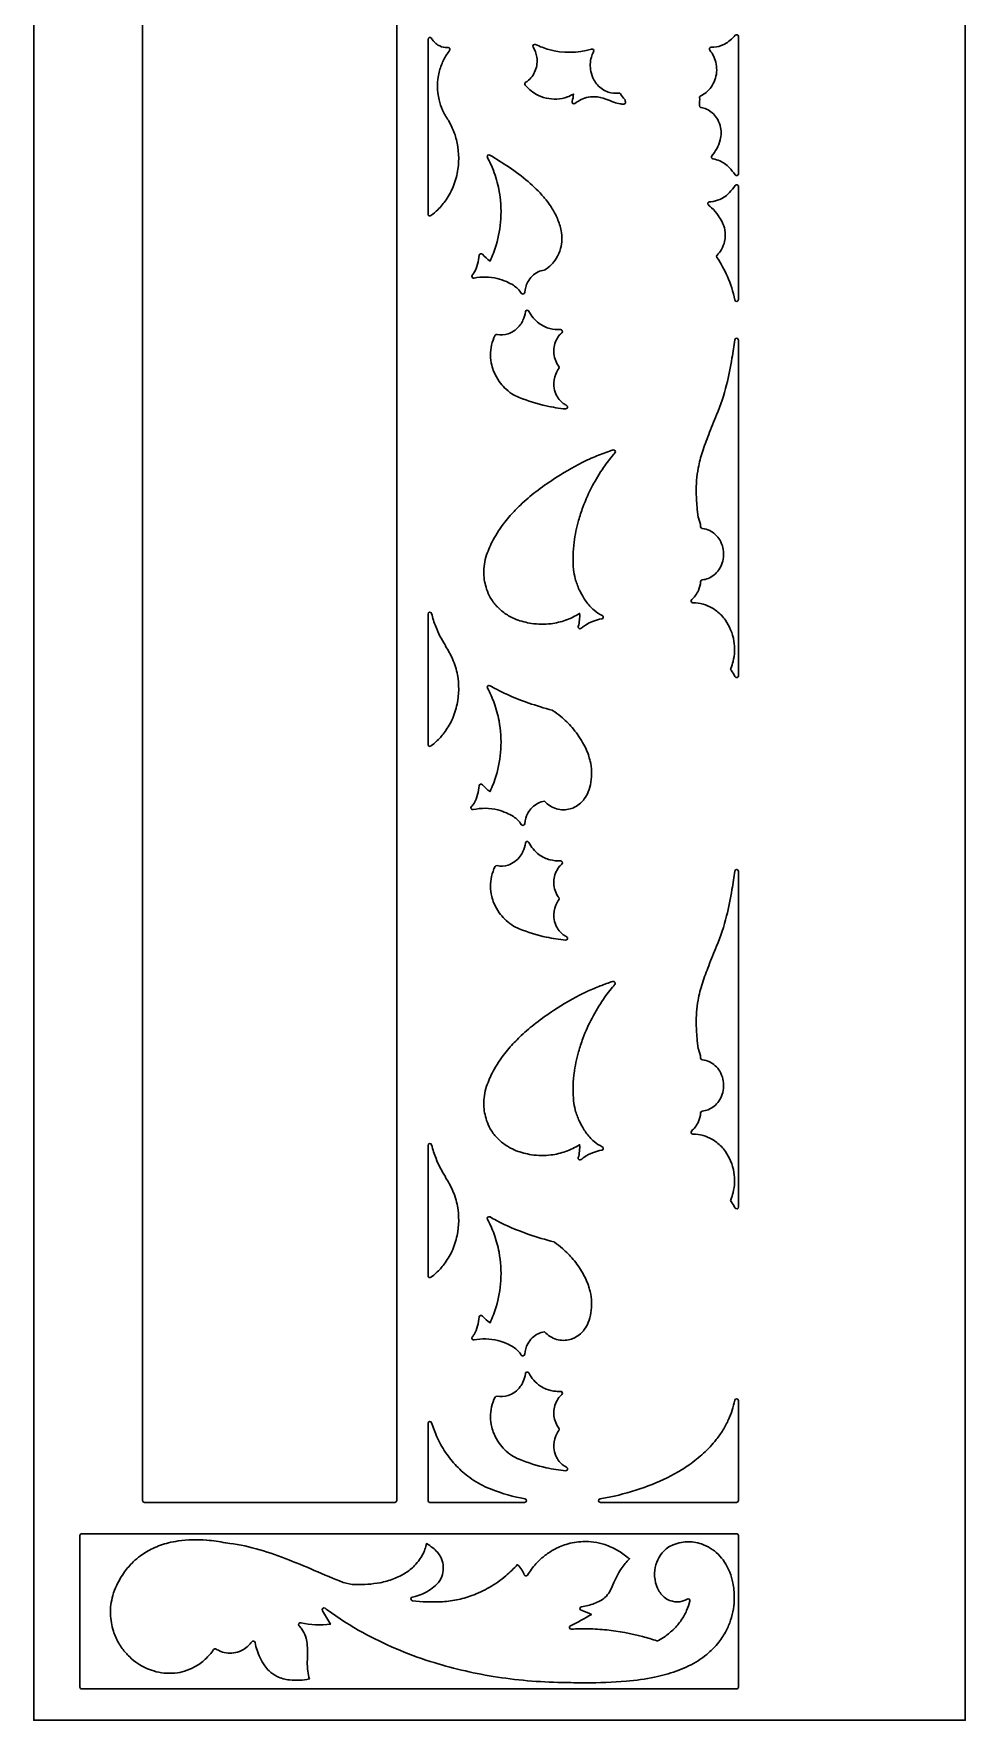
# Model space of a CAD drawing. Header units: millimetres. Extents: x 5940 to 9066, y 1327 to 3250.
# Drawn here: x 5940 to 6445, y 1327 to 2242 of the extents above; entities that cross this region are included whole.
import ezdxf

# ---------------------------------------------------------------- set-up
doc = ezdxf.new("R2010")
doc.units = ezdxf.units.MM
doc.layers.add('Default Layer', color=7, linetype='Continuous', lineweight=30)

msp = doc.modelspace()

# ---------------------------------------------------------------- linework, layer by layer
at = {"layer": 'Default Layer', "color": 18, "lineweight": 30, "true_color": 0x000000}
msp.add_lwpolyline([(5940.16, 3157.39), (5940.16, 1327.39), (5940.16, 1327.39), (6445.16, 1327.39), (6445.16, 1327.39), (6445.16, 3157.39), (6445.16, 3157.39), (5940.16, 3157.39)], dxfattribs=at)
for points in [[(6136.92, 3038.29, 0.414214), (6135.92, 3039.29), (6135.92, 3039.29), (6000.19, 3039.29), (6000.19, 3039.29, 0.414214), (5999.19, 3038.29), (5999.19, 3038.29), (5999.19, 1446.49), (5999.19, 1446.49, 0.414214), (6000.19, 1445.49), (6000.19, 1445.49), (6135.92, 1445.49), (6135.92, 1445.49, 0.414214), (6136.92, 1446.49), (6136.92, 1446.49), (6136.92, 3038.29)], [(6306.69, 2232.64, -0.064716), (6308.84, 2229.25), (6308.84, 2229.25, -0.06613), (6310.14, 2225.13), (6310.14, 2225.13, -0.129762), (6309.44, 2216.58), (6309.44, 2216.58, -0.068563), (6307.43, 2212.72), (6307.43, 2212.72, -0.067521), (6304.69, 2209.79), (6304.69, 2209.79, -0.062588), (6301.74, 2207.95), (6301.74, 2207.95, 0.30267), (6301.16, 2207), (6301.16, 2207, -0.028798), (6301.07, 2202.71), (6301.07, 2202.71, 0.388972), (6301.9, 2201.64), (6301.9, 2201.64, -0.06716), (6304.96, 2200.7), (6304.96, 2200.7, -0.070632), (6307.92, 2198.79), (6307.92, 2198.79, -0.06819), (6310.34, 2196.04), (6310.34, 2196.04, -0.080345), (6312.26, 2191.81), (6312.26, 2191.81, -0.129638), (6312.34, 2184.03), (6312.34, 2184.03, -0.066217), (6310.44, 2179.29), (6310.44, 2179.29, -0.041602), (6307.76, 2175.38), (6307.76, 2175.38, 0.582318), (6308.38, 2173.75), (6308.38, 2173.75, -0.064471), (6312.08, 2172.69), (6312.08, 2172.69, -0.048795), (6314.73, 2171.2), (6314.73, 2171.2, -0.049405), (6317.18, 2169.1), (6317.18, 2169.1, -0.03861), (6320.37, 2165.16), (6320.37, 2165.16, 0.328204), (6321.49, 2164.78), (6321.49, 2164.78, 0.328204), (6322.19, 2165.73), (6322.19, 2165.73), (6322.19, 2240.1), (6322.19, 2240.1, 0.312952), (6321.54, 2241.04), (6321.54, 2241.04, 0.312952), (6320.44, 2240.76), (6320.44, 2240.76, -0.034466), (6317.79, 2238.11), (6317.79, 2238.11, -0.058602), (6314.68, 2235.98), (6314.68, 2235.98, -0.030803), (6312.9, 2235.18), (6312.9, 2235.18, -0.090525), (6307.47, 2234.28), (6307.47, 2234.28, 0.642057), (6306.69, 2232.64)], [(6159.94, 2205.77, -0.116855), (6159.98, 2220.79), (6159.98, 2220.79, -0.051879), (6162.16, 2226.94), (6162.16, 2226.94, -0.049881), (6165.3, 2232.13), (6165.3, 2232.13, -0.011194), (6165.6, 2232.5), (6165.6, 2232.5, 0.65243), (6164.78, 2234.14), (6164.78, 2234.14, -0.033316), (6163.3, 2234.16), (6163.3, 2234.16, -0.117196), (6159.3, 2235.51), (6159.3, 2235.51, -0.075264), (6157.07, 2237.43), (6157.07, 2237.43, -0.027682), (6155.75, 2239.15), (6155.75, 2239.15, 0.328813), (6154.62, 2239.54), (6154.62, 2239.54, 0.328813), (6153.92, 2238.58), (6153.92, 2238.58), (6153.92, 2143.88), (6153.92, 2143.88, 0.616687), (6155.52, 2143.08), (6155.52, 2143.08, 0.034818), (6159.19, 2146.23), (6159.19, 2146.23, 0.048789), (6163.73, 2151.67), (6163.73, 2151.67, 0.054977), (6167.68, 2159.11), (6167.68, 2159.11, 0.058907), (6170.12, 2168.23), (6170.12, 2168.23, 0.098453), (6169.3, 2184.18), (6169.3, 2184.18, 0.045241), (6166.91, 2190.97), (6166.91, 2190.97, 0.026849), (6164.98, 2194.66), (6164.98, 2194.66, 0.02208), (6164.93, 2194.74), (6164.93, 2194.74, -0.052759), (6161.78, 2200.24), (6161.78, 2200.24, -0.046518), (6159.94, 2205.77)], [(6259.99, 2203.5, 0.453495), (6260.94, 2204.67), (6260.94, 2204.67, -0.009891), (6260.81, 2205.51), (6260.81, 2205.51, 0.15133), (6260.56, 2206.04), (6260.56, 2206.04, -0.044459), (6258.34, 2208.98), (6258.34, 2208.98, 0.294216), (6257.36, 2209.44), (6257.36, 2209.44, -0.11546), (6251.63, 2209.99), (6251.63, 2209.99, -0.066782), (6248.47, 2211.54), (6248.47, 2211.54, -0.063013), (6245.81, 2213.85), (6245.81, 2213.85, -0.05664), (6243.86, 2216.6), (6243.86, 2216.6, -0.077561), (6242.18, 2221.2), (6242.18, 2221.2, -0.120449), (6242.51, 2229.01), (6242.51, 2229.01, -0.045795), (6243.57, 2231.72), (6243.57, 2231.72, 0.010629), (6243.7, 2231.97), (6243.7, 2231.97, 0.64576), (6242.49, 2233.34), (6242.49, 2233.34, -0.142974), (6219.43, 2233.06), (6219.43, 2233.06, -0.045749), (6212.24, 2235.78), (6212.24, 2235.78, 0.332371), (6211.07, 2235.56), (6211.07, 2235.56, 0.332371), (6210.95, 2234.37), (6210.95, 2234.37, -0.103042), (6212.9, 2228.97), (6212.9, 2228.97, -0.128474), (6212.08, 2221.7), (6212.08, 2221.7, -0.067963), (6210.3, 2218.46), (6210.3, 2218.46, -0.074701), (6207.62, 2215.82), (6207.62, 2215.82, -0.022761), (6206.85, 2215.34), (6206.85, 2215.34, 0.472581), (6206.57, 2213.82), (6206.57, 2213.82, 0.039137), (6209.08, 2211.3), (6209.08, 2211.3, 0.046889), (6212.43, 2208.93), (6212.43, 2208.93, 0.072373), (6218.01, 2206.72), (6218.01, 2206.72, 0.14515), (6229.45, 2207.36), (6229.45, 2207.36, 0.043725), (6232.76, 2208.89), (6232.76, 2208.89, -0.061416), (6232.03, 2204.98), (6232.03, 2204.98, 0.322046), (6232.39, 2203.87), (6232.39, 2203.87, 0.322046), (6233.55, 2203.86), (6233.55, 2203.86, -0.022587), (6236.08, 2205.48), (6236.08, 2205.48, -0.06532), (6239.76, 2207), (6239.76, 2207, -0.075335), (6244.19, 2207.5), (6244.19, 2207.5, -0.085807), (6250.28, 2206.21), (6250.28, 2206.21, 0.008231), (6254.7, 2204.53), (6254.7, 2204.53, 0.040621), (6258.04, 2203.63), (6258.04, 2203.63, 0.054263), (6259.99, 2203.5)], [(6226.08, 2134.83, 0.054788), (6224.02, 2141.42), (6224.02, 2141.42, 0.03843), (6220.86, 2147.43), (6220.86, 2147.43, 0.02588), (6218.28, 2151.08), (6218.28, 2151.08, 0.009846), (6216.64, 2153.07), (6216.64, 2153.07, 0.040337), (6208.21, 2161.46), (6208.21, 2161.46, 0.029043), (6197.82, 2169.28), (6197.82, 2169.28, 0.008749), (6187.51, 2175.86), (6187.51, 2175.86, 0.339346), (6186.3, 2175.73), (6186.3, 2175.73, 0.339346), (6186.11, 2174.53), (6186.11, 2174.53, -0.032724), (6189.37, 2167.42), (6189.37, 2167.42, -0.043334), (6192.31, 2157.16), (6192.31, 2157.16, -0.062857), (6193.38, 2141.36), (6193.38, 2141.36, -0.058101), (6190.86, 2127.05), (6190.86, 2127.05, -0.037883), (6187.53, 2118.38), (6187.53, 2118.38, -0.058706), (6183.41, 2122.05), (6183.41, 2122.05, 0.641614), (6181.67, 2121.52), (6181.67, 2121.52, -0.025341), (6180.77, 2116.73), (6180.77, 2116.73, -0.078559), (6178.84, 2112.04), (6178.84, 2112.04, -0.039578), (6177.92, 2110.77), (6177.92, 2110.77, 0.321062), (6177.82, 2109.61), (6177.82, 2109.61, 0.321062), (6178.88, 2109.14), (6178.88, 2109.14, -0.111184), (6191.44, 2108.94), (6191.44, 2108.94, -0.045321), (6196.41, 2107.25), (6196.41, 2107.25, -0.035631), (6200.18, 2105.24), (6200.18, 2105.24, -0.059289), (6202.62, 2103.27), (6202.62, 2103.27, -0.053724), (6204.46, 2100.94), (6204.46, 2100.94, 0.323334), (6205.55, 2100.5), (6205.55, 2100.5, 0.323334), (6206.31, 2101.4), (6206.31, 2101.4, -0.1038), (6207.99, 2107.06), (6207.99, 2107.06, -0.075547), (6210.42, 2110.27), (6210.42, 2110.27, -0.078469), (6213.57, 2112.49), (6213.57, 2112.49, -0.075647), (6216.89, 2113.53), (6216.89, 2113.53, 0.098432), (6217.26, 2113.66), (6217.26, 2113.66, 0.062256), (6220.75, 2116.43), (6220.75, 2116.43, 0.05738), (6223.43, 2119.85), (6223.43, 2119.85, 0.071488), (6225.73, 2125.17), (6225.73, 2125.17, 0.115448), (6226.08, 2134.83)], [(6320.21, 2097.33, 0.386386), (6321.29, 2096.52), (6321.29, 2096.52, 0.386386), (6322.19, 2097.52), (6322.19, 2097.52), (6322.19, 2158.73), (6322.19, 2158.73, 0.328148), (6321.49, 2159.68), (6321.49, 2159.68, 0.328148), (6320.37, 2159.29), (6320.37, 2159.29, -0.036083), (6317.35, 2155.53), (6317.35, 2155.53, -0.046179), (6315.04, 2153.48), (6315.04, 2153.48, -0.053635), (6312.1, 2151.77), (6312.1, 2151.77, -0.083086), (6307.27, 2150.58), (6307.27, 2150.58, -0.011761), (6306.56, 2150.54), (6306.56, 2150.54, 0.309854), (6305.65, 2149.88), (6305.65, 2149.88, 0.309854), (6305.94, 2148.79), (6305.94, 2148.79, -0.013493), (6307.63, 2147.26), (6307.63, 2147.26, -0.047303), (6311.22, 2143.08), (6311.22, 2143.08, -0.033548), (6313.33, 2139.63), (6313.33, 2139.63, -0.074734), (6314.8, 2135.35), (6314.8, 2135.35, -0.101002), (6314.7, 2129.06), (6314.7, 2129.06, -0.079531), (6312.93, 2124.6), (6312.93, 2124.6, -0.066001), (6310.63, 2121.68), (6310.63, 2121.68, 0.361594), (6310.49, 2120.41), (6310.49, 2120.41, -0.041836), (6316.2, 2110.05), (6316.2, 2110.05, -0.056786), (6320.21, 2097.33)], [(6225.72, 2081.29, -0.071133), (6220.02, 2081.83), (6220.02, 2081.83, -0.05063), (6217.09, 2082.87), (6217.09, 2082.87, -0.05185), (6213.96, 2084.77), (6213.96, 2084.77, -0.042836), (6211.62, 2086.89), (6211.62, 2086.89, -0.05479), (6209.08, 2090.3), (6209.08, 2090.3, -0.013562), (6208.56, 2091.24), (6208.56, 2091.24, 0.329135), (6207.49, 2091.76), (6207.49, 2091.76, 0.329135), (6206.68, 2090.9), (6206.68, 2090.9, -0.077373), (6205.4, 2086.35), (6205.4, 2086.35, -0.049209), (6203.94, 2083.85), (6203.94, 2083.85, -0.072089), (6201.19, 2081.02), (6201.19, 2081.02, -0.086505), (6197.3, 2078.99), (6197.3, 2078.99, -0.126054), (6191.34, 2078.66), (6191.34, 2078.66, 0.335836), (6190.25, 2078.14), (6190.25, 2078.14, 0.060952), (6188.36, 2072.83), (6188.36, 2072.83, 0.114523), (6188.43, 2061.96), (6188.43, 2061.96, 0.042304), (6189.69, 2058.18), (6189.69, 2058.18, 0.053658), (6192.51, 2053.12), (6192.51, 2053.12, 0.04239), (6195.36, 2049.76), (6195.36, 2049.76, 0.052704), (6199.4, 2046.5), (6199.4, 2046.5, 0.046449), (6203.28, 2044.48), (6203.28, 2044.48, 0.042211), (6218.03, 2039.9), (6218.03, 2039.9, 0.029347), (6228.48, 2038.24), (6228.48, 2038.24, 0.362245), (6229.54, 2038.96), (6229.54, 2038.96, 0.362245), (6229.02, 2040.13), (6229.02, 2040.13, -0.04578), (6227.24, 2041.24), (6227.24, 2041.24, -0.061641), (6225.1, 2043.29), (6225.1, 2043.29, -0.069584), (6223.24, 2046.37), (6223.24, 2046.37, -0.079317), (6222.17, 2050.6), (6222.17, 2050.6, -0.12065), (6223.16, 2057.17), (6223.16, 2057.17, -0.064499), (6224.84, 2060.11), (6224.84, 2060.11, 0.336878), (6224.84, 2061.32), (6224.84, 2061.32, -0.048783), (6223.52, 2063.46), (6223.52, 2063.46, -0.070965), (6222.33, 2067.13), (6222.33, 2067.13, -0.135262), (6223.03, 2074.54), (6223.03, 2074.54, -0.073659), (6224.92, 2077.92), (6224.92, 2077.92, -0.044894), (6226.44, 2079.54), (6226.44, 2079.54, 0.317381), (6226.7, 2080.67), (6226.7, 2080.67, 0.317381), (6225.72, 2081.29)], [(6320.2, 2075.73, -0.00472), (6318.69, 2065.75), (6318.69, 2065.75, -0.020917), (6315.76, 2051.39), (6315.76, 2051.39, -0.036411), (6310.36, 2034.96), (6310.36, 2034.96, 0.003233), (6306.06, 2024.33), (6306.06, 2024.33, 0.014545), (6302.67, 2014.97), (6302.67, 2014.97, 0.034105), (6300.42, 2006.21), (6300.42, 2006.21, 0.050416), (6299.32, 1992.77), (6299.32, 1992.77, 0.024284), (6299.9, 1983.91), (6299.9, 1983.91), (6300.42, 1979.43), (6300.42, 1979.43, 0.075053), (6300.5, 1979.14), (6300.5, 1979.14, -0.082762), (6301.69, 1974.37), (6301.69, 1974.37, 0.360895), (6302.59, 1973.45), (6302.59, 1973.45, -0.089904), (6306.67, 1972.26), (6306.67, 1972.26, -0.071309), (6309.62, 1970.22), (6309.62, 1970.22, -0.072238), (6312.09, 1967.19), (6312.09, 1967.19, -0.077636), (6313.78, 1962.99), (6313.78, 1962.99, -0.137676), (6313.42, 1954.76), (6313.42, 1954.76, -0.072408), (6311.55, 1951.02), (6311.55, 1951.02, -0.069603), (6309.01, 1948.27), (6309.01, 1948.27, -0.074632), (6305.79, 1946.37), (6305.79, 1946.37, -0.069636), (6302.59, 1945.58), (6302.59, 1945.58, 0.360951), (6301.69, 1944.66), (6301.69, 1944.66, -0.08262), (6300.5, 1939.89), (6300.5, 1939.89, -0.060946), (6298.73, 1936.89), (6298.73, 1936.89, -0.050815), (6296.85, 1934.91), (6296.85, 1934.91, 0.314578), (6296.57, 1933.8), (6296.57, 1933.8, 0.314578), (6297.51, 1933.15), (6297.51, 1933.15, -0.070081), (6303.03, 1932.41), (6303.03, 1932.41, -0.063879), (6307.86, 1930.38), (6307.86, 1930.38, -0.035321), (6310.4, 1928.65), (6310.4, 1928.65, -0.070655), (6315.11, 1923.73), (6315.11, 1923.73, -0.057465), (6317.98, 1918.57), (6317.98, 1918.57, -0.059275), (6319.74, 1912.37), (6319.74, 1912.37, -0.099952), (6319.3, 1901.41), (6319.3, 1901.41, -0.037617), (6318.05, 1897.58), (6318.05, 1897.58, 0.271961), (6318.19, 1896.57), (6318.19, 1896.57, -0.056348), (6320.29, 1893.21), (6320.29, 1893.21, 0.35029), (6321.42, 1892.67), (6321.42, 1892.67, 0.35029), (6322.19, 1893.64), (6322.19, 1893.64), (6322.19, 2075.59), (6322.19, 2075.59, 0.393705), (6321.26, 2076.59), (6321.26, 2076.59, 0.393705), (6320.2, 2075.73)], [(6195.56, 1976.89, 0.041283), (6189.22, 1967.19), (6189.22, 1967.19, 0.041567), (6185.68, 1959.06), (6185.68, 1959.06, 0.088159), (6184.17, 1949.09), (6184.17, 1949.09, 0.075836), (6185.69, 1940.54), (6185.69, 1940.54, 0.044427), (6187.67, 1936.05), (6187.67, 1936.05, 0.060383), (6191.22, 1931.22), (6191.22, 1931.22, 0.017669), (6192.6, 1929.86), (6192.6, 1929.86, 0.053455), (6197.59, 1926.16), (6197.59, 1926.16, 0.041648), (6201.76, 1924.15), (6201.76, 1924.15, 0.053595), (6210.01, 1921.98), (6210.01, 1921.98, 0.067711), (6220.64, 1921.81), (6220.64, 1921.81, 0.051972), (6228.53, 1923.72), (6228.53, 1923.72, 0.055743), (6236.08, 1927.39), (6236.08, 1927.39, -0.086564), (6235.37, 1920.37), (6235.37, 1920.37, 0.328488), (6235.79, 1919.26), (6235.79, 1919.26, 0.328488), (6236.98, 1919.33), (6236.98, 1919.33, -0.017107), (6238.44, 1920.47), (6238.44, 1920.47, -0.066561), (6243.6, 1923.24), (6243.6, 1923.24, -0.054371), (6248.06, 1924.38), (6248.06, 1924.38, 0.332271), (6248.9, 1925.22), (6248.9, 1925.22, 0.332271), (6248.34, 1926.28), (6248.34, 1926.28, -0.066548), (6243.96, 1929.07), (6243.96, 1929.07, -0.036482), (6241.56, 1931.41), (6241.56, 1931.41, -0.028462), (6239.53, 1933.98), (6239.53, 1933.98, -0.022057), (6237.76, 1936.75), (6237.76, 1936.75, -0.021592), (6235.91, 1940.26), (6235.91, 1940.26, -0.045935), (6233.74, 1946.24), (6233.74, 1946.24, -0.038741), (6232.85, 1951.24), (6232.85, 1951.24, -0.058933), (6233.1, 1966.06), (6233.1, 1966.06, -0.035149), (6235.51, 1977.82), (6235.51, 1977.82, -0.022535), (6237.86, 1984.96), (6237.86, 1984.96, -0.031397), (6243.14, 1996.65), (6243.14, 1996.65, -0.029439), (6249.09, 2006.43), (6249.09, 2006.43, -0.023882), (6254.48, 2013.47), (6254.48, 2013.47, -0.003321), (6255.26, 2014.38), (6255.26, 2014.38, 0.334986), (6255.34, 2015.58), (6255.34, 2015.58, 0.334986), (6254.21, 2015.99), (6254.21, 2015.99, 0.006671), (6252.29, 2015.37), (6252.29, 2015.37, 0.009815), (6248.37, 2013.95), (6248.37, 2013.95, 0.018003), (6240.39, 2010.58), (6240.39, 2010.58, 0.008411), (6237.51, 2009.16), (6237.51, 2009.16, 0.027926), (6221.99, 2000.15), (6221.99, 2000.15, 0.01804), (6212.42, 1993.35), (6212.42, 1993.35, 0.026999), (6204.03, 1986.14), (6204.03, 1986.14, 0.019092), (6198.52, 1980.44), (6198.52, 1980.44, 0.016754), (6195.56, 1976.89)], [(6163.4, 1909.55, 0.196156), (6163.25, 1910.29), (6163.25, 1910.29, -0.054213), (6158.08, 1920.27), (6158.08, 1920.27, -0.034111), (6155.89, 1927.28), (6155.89, 1927.28, 0.380335), (6154.8, 1928.04), (6154.8, 1928.04, 0.380335), (6153.92, 1927.04), (6153.92, 1927.04), (6153.92, 1856.33), (6153.92, 1856.33, 0.616527), (6155.52, 1855.52), (6155.52, 1855.52, 0.026646), (6158.37, 1857.89), (6158.37, 1857.89, 0.04427), (6162.63, 1862.59), (6162.63, 1862.59, 0.053811), (6166.82, 1869.57), (6166.82, 1869.57, 0.057583), (6169.69, 1878.24), (6169.69, 1878.24, 0.097315), (6169.87, 1894.04), (6169.87, 1894.04, 0.057375), (6167.18, 1902.82), (6167.18, 1902.82, 0.050379), (6163.4, 1909.55)], [(6238.62, 1826.81, 0.067324), (6240.72, 1830.61), (6240.72, 1830.61, 0.049451), (6242.19, 1835.85), (6242.19, 1835.85, 0.103311), (6241.84, 1847.37), (6241.84, 1847.37, 0.01742), (6241.16, 1849.76), (6241.16, 1849.76, 0.055295), (6237.73, 1857.48), (6237.73, 1857.48, 0.045767), (6232.01, 1865.51), (6232.01, 1865.51, 0.041283), (6225.92, 1871.5), (6225.92, 1871.5, 0.027827), (6221.48, 1874.79), (6221.48, 1874.79, 0.079542), (6221.19, 1874.92), (6221.19, 1874.92, -0.015894), (6208.53, 1878.8), (6208.53, 1878.8, -0.037283), (6190.98, 1886.31), (6190.98, 1886.31, -0.011341), (6187.55, 1888.21), (6187.55, 1888.21, 0.335791), (6186.35, 1888.06), (6186.35, 1888.06, 0.335791), (6186.16, 1886.87), (6186.16, 1886.87, -0.036039), (6189.71, 1878.96), (6189.71, 1878.96, -0.041362), (6192.41, 1869.12), (6192.41, 1869.12, -0.060873), (6193.38, 1853.81), (6193.38, 1853.81, -0.058101), (6190.86, 1839.49), (6190.86, 1839.49, -0.037883), (6187.53, 1830.83), (6187.53, 1830.83, -0.058706), (6183.41, 1834.5), (6183.41, 1834.5, 0.641614), (6181.67, 1833.97), (6181.67, 1833.97, -0.025341), (6180.77, 1829.17), (6180.77, 1829.17, -0.078443), (6178.85, 1824.49), (6178.85, 1824.49, -0.057249), (6177.45, 1822.71), (6177.45, 1822.71, 0.3332), (6177.29, 1821.52), (6177.29, 1821.52, 0.3332), (6178.38, 1821.03), (6178.38, 1821.03, -0.118721), (6191.77, 1820.86), (6191.77, 1820.86, -0.042274), (6196.41, 1819.25), (6196.41, 1819.25, -0.035661), (6200.18, 1817.24), (6200.18, 1817.24, -0.059289), (6202.62, 1815.27), (6202.62, 1815.27, -0.053724), (6204.46, 1812.94), (6204.46, 1812.94, 0.323334), (6205.55, 1812.5), (6205.55, 1812.5, 0.323334), (6206.31, 1813.4), (6206.31, 1813.4, -0.103838), (6207.99, 1819.06), (6207.99, 1819.06, -0.075547), (6210.42, 1822.27), (6210.42, 1822.27, -0.079064), (6213.59, 1824.5), (6213.59, 1824.5, -0.079118), (6217.08, 1825.56), (6217.08, 1825.56, 0.066145), (6220.07, 1823.06), (6220.07, 1823.06, 0.06876), (6223.55, 1821.48), (6223.55, 1821.48, 0.141644), (6230.97, 1821.44), (6230.97, 1821.44, 0.053247), (6233.68, 1822.52), (6233.68, 1822.52, 0.059909), (6236.49, 1824.47), (6236.49, 1824.47, 0.052173), (6238.62, 1826.81)], [(6225.72, 1793.29, -0.071133), (6220.02, 1793.83), (6220.02, 1793.83, -0.05063), (6217.09, 1794.87), (6217.09, 1794.87, -0.05185), (6213.96, 1796.77), (6213.96, 1796.77, -0.042836), (6211.62, 1798.89), (6211.62, 1798.89, -0.054796), (6209.08, 1802.3), (6209.08, 1802.3, -0.013562), (6208.56, 1803.24), (6208.56, 1803.24, 0.329135), (6207.49, 1803.76), (6207.49, 1803.76, 0.329135), (6206.68, 1802.9), (6206.68, 1802.9, -0.077373), (6205.4, 1798.35), (6205.4, 1798.35, -0.049209), (6203.94, 1795.85), (6203.94, 1795.85, -0.076327), (6201.01, 1792.89), (6201.01, 1792.89, -0.082182), (6197.3, 1790.99), (6197.3, 1790.99, -0.126054), (6191.34, 1790.66), (6191.34, 1790.66, 0.335836), (6190.25, 1790.14), (6190.25, 1790.14, 0.060952), (6188.36, 1784.83), (6188.36, 1784.83, 0.114523), (6188.43, 1773.96), (6188.43, 1773.96, 0.042304), (6189.69, 1770.18), (6189.69, 1770.18, 0.053658), (6192.51, 1765.12), (6192.51, 1765.12, 0.04239), (6195.36, 1761.76), (6195.36, 1761.76, 0.052704), (6199.4, 1758.5), (6199.4, 1758.5, 0.046459), (6203.28, 1756.48), (6203.28, 1756.48, 0.04221), (6218.03, 1751.9), (6218.03, 1751.9, 0.029346), (6228.48, 1750.24), (6228.48, 1750.24, 0.36224), (6229.54, 1750.96), (6229.54, 1750.96, 0.36224), (6229.02, 1752.13), (6229.02, 1752.13, -0.045767), (6227.24, 1753.24), (6227.24, 1753.24, -0.061641), (6225.1, 1755.29), (6225.1, 1755.29, -0.069584), (6223.24, 1758.37), (6223.24, 1758.37, -0.079284), (6222.17, 1762.6), (6222.17, 1762.6, -0.120651), (6223.16, 1769.17), (6223.16, 1769.17, -0.064502), (6224.84, 1772.11), (6224.84, 1772.11, 0.336885), (6224.84, 1773.32), (6224.84, 1773.32, -0.048785), (6223.52, 1775.46), (6223.52, 1775.46, -0.070965), (6222.33, 1779.13), (6222.33, 1779.13, -0.135262), (6223.03, 1786.54), (6223.03, 1786.54, -0.073659), (6224.92, 1789.92), (6224.92, 1789.92, -0.044894), (6226.44, 1791.54), (6226.44, 1791.54, 0.317381), (6226.7, 1792.67), (6226.7, 1792.67, 0.317381), (6225.72, 1793.29)], [(6320.2, 1787.73, -0.00472), (6318.69, 1777.75), (6318.69, 1777.75, -0.020917), (6315.76, 1763.39), (6315.76, 1763.39, -0.036411), (6310.36, 1746.96), (6310.36, 1746.96, 0.00324), (6306.06, 1736.33), (6306.06, 1736.33, 0.014545), (6302.67, 1726.97), (6302.67, 1726.97, 0.036019), (6300.33, 1717.71), (6300.33, 1717.71, 0.04849), (6299.32, 1704.77), (6299.32, 1704.77, 0.024284), (6299.9, 1695.91), (6299.9, 1695.91), (6300.42, 1691.43), (6300.42, 1691.43, 0.075053), (6300.5, 1691.14), (6300.5, 1691.14, -0.082762), (6301.69, 1686.37), (6301.69, 1686.37, 0.360895), (6302.59, 1685.45), (6302.59, 1685.45, -0.089904), (6306.67, 1684.26), (6306.67, 1684.26, -0.071309), (6309.62, 1682.22), (6309.62, 1682.22, -0.072238), (6312.09, 1679.19), (6312.09, 1679.19, -0.077636), (6313.78, 1674.99), (6313.78, 1674.99, -0.137672), (6313.42, 1666.76), (6313.42, 1666.76, -0.072388), (6311.55, 1663.02), (6311.55, 1663.02, -0.069603), (6309.01, 1660.27), (6309.01, 1660.27, -0.074632), (6305.79, 1658.37), (6305.79, 1658.37, -0.069636), (6302.59, 1657.58), (6302.59, 1657.58, 0.360951), (6301.69, 1656.66), (6301.69, 1656.66, -0.08262), (6300.5, 1651.89), (6300.5, 1651.89, -0.060967), (6298.73, 1648.89), (6298.73, 1648.89, -0.050815), (6296.85, 1646.91), (6296.85, 1646.91, 0.314578), (6296.57, 1645.8), (6296.57, 1645.8, 0.314578), (6297.51, 1645.15), (6297.51, 1645.15, -0.070081), (6303.03, 1644.41), (6303.03, 1644.41, -0.063879), (6307.86, 1642.38), (6307.86, 1642.38, -0.035364), (6310.4, 1640.65), (6310.4, 1640.65, -0.070655), (6315.11, 1635.73), (6315.11, 1635.73, -0.057465), (6317.98, 1630.57), (6317.98, 1630.57, -0.059275), (6319.74, 1624.37), (6319.74, 1624.37, -0.099957), (6319.3, 1613.41), (6319.3, 1613.41, -0.037617), (6318.05, 1609.58), (6318.05, 1609.58, 0.271961), (6318.19, 1608.57), (6318.19, 1608.57, -0.056348), (6320.29, 1605.21), (6320.29, 1605.21, 0.35029), (6321.42, 1604.67), (6321.42, 1604.67, 0.35029), (6322.19, 1605.64), (6322.19, 1605.64), (6322.19, 1787.59), (6322.19, 1787.59, 0.393705), (6321.26, 1788.59), (6321.26, 1788.59, 0.393705), (6320.2, 1787.73)], [(6195.56, 1688.89, 0.04129), (6189.22, 1679.19), (6189.22, 1679.19, 0.041567), (6185.68, 1671.06), (6185.68, 1671.06, 0.088159), (6184.17, 1661.09), (6184.17, 1661.09, 0.075836), (6185.69, 1652.54), (6185.69, 1652.54, 0.044387), (6187.67, 1648.06), (6187.67, 1648.06, 0.060519), (6191.22, 1643.22), (6191.22, 1643.22, 0.017669), (6192.6, 1641.86), (6192.6, 1641.86, 0.053455), (6197.59, 1638.16), (6197.59, 1638.16, 0.041601), (6201.76, 1636.15), (6201.76, 1636.15, 0.053595), (6210.01, 1633.98), (6210.01, 1633.98, 0.067711), (6220.64, 1633.81), (6220.64, 1633.81, 0.051972), (6228.53, 1635.72), (6228.53, 1635.72, 0.055743), (6236.08, 1639.39), (6236.08, 1639.39, -0.086512), (6235.37, 1632.37), (6235.37, 1632.37, 0.328488), (6235.79, 1631.26), (6235.79, 1631.26, 0.328488), (6236.98, 1631.33), (6236.98, 1631.33, -0.017107), (6238.44, 1632.47), (6238.44, 1632.47, -0.066572), (6243.6, 1635.24), (6243.6, 1635.24, -0.054432), (6248.06, 1636.38), (6248.06, 1636.38, 0.332343), (6248.91, 1637.22), (6248.91, 1637.22, 0.332343), (6248.34, 1638.28), (6248.34, 1638.28, -0.066621), (6243.96, 1641.08), (6243.96, 1641.08, -0.036482), (6241.56, 1643.42), (6241.56, 1643.42, -0.028462), (6239.53, 1645.98), (6239.53, 1645.98, -0.022057), (6237.76, 1648.76), (6237.76, 1648.76, -0.021592), (6235.91, 1652.26), (6235.91, 1652.26, -0.045935), (6233.74, 1658.24), (6233.74, 1658.24, -0.038741), (6232.85, 1663.25), (6232.85, 1663.25, -0.0467), (6232.76, 1675.01), (6232.76, 1675.01, -0.011963), (6233.1, 1678.06), (6233.1, 1678.06, -0.035149), (6235.51, 1689.82), (6235.51, 1689.82, -0.022638), (6237.87, 1696.99), (6237.87, 1696.99, -0.029777), (6242.83, 1708.07), (6242.83, 1708.07, -0.03077), (6249.01, 1718.32), (6249.01, 1718.32, -0.024588), (6254.57, 1725.58), (6254.57, 1725.58, -0.002797), (6255.16, 1726.27), (6255.16, 1726.27, 0.336579), (6255.24, 1727.48), (6255.24, 1727.48, 0.336579), (6254.1, 1727.88), (6254.1, 1727.88, 0.006972), (6250.64, 1726.7), (6250.64, 1726.7, 0.012982), (6243.93, 1724.12), (6243.93, 1724.12, 0.008748), (6240.46, 1722.6), (6240.46, 1722.6, 0.008381), (6238.2, 1721.51), (6238.2, 1721.51, 0.02914), (6221.99, 1712.15), (6221.99, 1712.15, 0.01804), (6212.42, 1705.35), (6212.42, 1705.35, 0.025499), (6204.48, 1698.57), (6204.48, 1698.57, 0.020602), (6198.52, 1692.44), (6198.52, 1692.44, 0.016754), (6195.56, 1688.89)], [(6163.4, 1621.54, 0.198335), (6163.25, 1622.29), (6163.25, 1622.29, -0.052089), (6158.25, 1631.84), (6158.25, 1631.84, -0.036244), (6155.89, 1639.28), (6155.89, 1639.28, 0.380335), (6154.8, 1640.04), (6154.8, 1640.04, 0.380335), (6153.92, 1639.04), (6153.92, 1639.04), (6153.92, 1568.32), (6153.92, 1568.32, 0.616527), (6155.52, 1567.51), (6155.52, 1567.51, 0.026646), (6158.37, 1569.88), (6158.37, 1569.88, 0.04427), (6162.63, 1574.58), (6162.63, 1574.58, 0.053811), (6166.82, 1581.56), (6166.82, 1581.56, 0.057583), (6169.69, 1590.23), (6169.69, 1590.23, 0.097315), (6169.87, 1606.03), (6169.87, 1606.03, 0.057375), (6167.18, 1614.81), (6167.18, 1614.81, 0.050379), (6163.4, 1621.54)], [(6238.62, 1539.21, 0.067324), (6240.72, 1543.01), (6240.72, 1543.01, 0.049451), (6242.19, 1548.25), (6242.19, 1548.25, 0.103311), (6241.84, 1559.77), (6241.84, 1559.77, 0.017377), (6241.17, 1562.15), (6241.17, 1562.15, 0.055046), (6237.76, 1569.83), (6237.76, 1569.83, 0.041968), (6232.57, 1577.25), (6232.57, 1577.25, 0.039617), (6226.82, 1583.14), (6226.82, 1583.14, 0.027461), (6222.48, 1586.52), (6222.48, 1586.52, 0.086965), (6222.17, 1586.66), (6222.17, 1586.66, -0.017077), (6208.53, 1590.8), (6208.53, 1590.8, -0.037288), (6190.98, 1598.31), (6190.98, 1598.31, -0.011357), (6187.54, 1600.21), (6187.54, 1600.21, 0.335836), (6186.34, 1600.07), (6186.34, 1600.07, 0.335836), (6186.16, 1598.88), (6186.16, 1598.88, -0.036099), (6189.71, 1590.95), (6189.71, 1590.95, -0.041362), (6192.41, 1581.11), (6192.41, 1581.11, -0.060873), (6193.38, 1565.8), (6193.38, 1565.8, -0.058101), (6190.86, 1551.48), (6190.86, 1551.48, -0.037883), (6187.53, 1542.82), (6187.53, 1542.82, -0.058748), (6183.41, 1546.49), (6183.41, 1546.49, 0.641614), (6181.67, 1545.96), (6181.67, 1545.96, -0.025341), (6180.77, 1541.16), (6180.77, 1541.16, -0.078337), (6178.85, 1536.49), (6178.85, 1536.49, -0.0412), (6177.88, 1535.17), (6177.88, 1535.17, 0.321967), (6177.78, 1534.01), (6177.78, 1534.01, 0.321967), (6178.84, 1533.53), (6178.84, 1533.53, -0.114408), (6191.76, 1533.26), (6191.76, 1533.26, -0.042437), (6196.41, 1531.65), (6196.41, 1531.65, -0.035648), (6200.18, 1529.64), (6200.18, 1529.64, -0.059356), (6202.63, 1527.67), (6202.63, 1527.67, -0.053629), (6204.46, 1525.34), (6204.46, 1525.34, 0.323322), (6205.55, 1524.9), (6205.55, 1524.9, 0.323322), (6206.31, 1525.8), (6206.31, 1525.8, -0.103812), (6207.99, 1531.47), (6207.99, 1531.47, -0.075547), (6210.42, 1534.67), (6210.42, 1534.67, -0.079064), (6213.59, 1536.9), (6213.59, 1536.9, -0.079046), (6217.08, 1537.96), (6217.08, 1537.96, 0.066145), (6220.07, 1535.46), (6220.07, 1535.46, 0.06876), (6223.55, 1533.88), (6223.55, 1533.88, 0.141644), (6230.97, 1533.84), (6230.97, 1533.84, 0.053247), (6233.68, 1534.92), (6233.68, 1534.92, 0.059909), (6236.49, 1536.87), (6236.49, 1536.87, 0.052173), (6238.62, 1539.21)], [(6225.73, 1505.69, -0.026728), (6223.22, 1505.7), (6223.22, 1505.7, -0.08018), (6218.03, 1506.87), (6218.03, 1506.87, -0.053028), (6214.81, 1508.57), (6214.81, 1508.57, -0.065871), (6211.2, 1511.76), (6211.2, 1511.76, -0.060108), (6208.56, 1515.64), (6208.56, 1515.64, 0.329011), (6207.49, 1516.16), (6207.49, 1516.16, 0.329011), (6206.68, 1515.3), (6206.68, 1515.3, -0.077355), (6205.4, 1510.75), (6205.4, 1510.75, -0.049209), (6203.94, 1508.25), (6203.94, 1508.25, -0.076327), (6201.01, 1505.29), (6201.01, 1505.29, -0.082182), (6197.3, 1503.39), (6197.3, 1503.39, -0.126054), (6191.34, 1503.06), (6191.34, 1503.06, 0.335835), (6190.25, 1502.54), (6190.25, 1502.54, 0.060968), (6188.36, 1497.23), (6188.36, 1497.23, 0.114523), (6188.43, 1486.36), (6188.43, 1486.36, 0.04228), (6189.69, 1482.58), (6189.69, 1482.58, 0.053657), (6192.51, 1477.52), (6192.51, 1477.52, 0.04239), (6195.36, 1474.16), (6195.36, 1474.16, 0.052704), (6199.4, 1470.9), (6199.4, 1470.9, 0.046459), (6203.28, 1468.88), (6203.28, 1468.88, 0.042172), (6218.02, 1464.31), (6218.02, 1464.31, 0.029384), (6228.48, 1462.64), (6228.48, 1462.64, 0.362255), (6229.54, 1463.36), (6229.54, 1463.36, 0.362255), (6229.02, 1464.53), (6229.02, 1464.53, -0.045795), (6227.24, 1465.64), (6227.24, 1465.64, -0.061641), (6225.1, 1467.69), (6225.1, 1467.69, -0.069584), (6223.24, 1470.77), (6223.24, 1470.77, -0.079284), (6222.17, 1475), (6222.17, 1475, -0.12065), (6223.16, 1481.57), (6223.16, 1481.57, -0.064499), (6224.84, 1484.51), (6224.84, 1484.51, 0.336878), (6224.84, 1485.72), (6224.84, 1485.72, -0.048783), (6223.52, 1487.86), (6223.52, 1487.86, -0.070965), (6222.33, 1491.53), (6222.33, 1491.53, -0.135262), (6223.03, 1498.94), (6223.03, 1498.94, -0.072767), (6224.9, 1502.28), (6224.9, 1502.28, -0.046058), (6226.45, 1503.95), (6226.45, 1503.95, 0.317805), (6226.71, 1505.08), (6226.71, 1505.08, 0.317805), (6225.73, 1505.69)], [(6310.19, 1479.56, -0.042627), (6303.25, 1472.1), (6303.25, 1472.1, -0.030878), (6295.55, 1465.91), (6295.55, 1465.91, -0.022882), (6289.44, 1462), (6289.44, 1462, -0.042239), (6273.3, 1454.39), (6273.3, 1454.39, -0.034925), (6254.95, 1448.96), (6254.95, 1448.96, -0.014546), (6247.17, 1447.47), (6247.17, 1447.47, 0.391025), (6246.33, 1446.41), (6246.33, 1446.41, 0.391025), (6247.33, 1445.49), (6247.33, 1445.49), (6321.19, 1445.49), (6321.19, 1445.49, 0.414214), (6322.19, 1446.49), (6322.19, 1446.49), (6322.19, 1500.65), (6322.19, 1500.65, 0.385817), (6321.29, 1501.64), (6321.29, 1501.64, 0.385817), (6320.21, 1500.84), (6320.21, 1500.84, -0.057425), (6316.88, 1490.4), (6316.88, 1490.4, -0.035206), (6313.78, 1484.66), (6313.78, 1484.66, -0.025276), (6310.19, 1479.56)], [(6206.47, 1447.47, -0.052888), (6188.21, 1452.6), (6188.21, 1452.6, -0.006276), (6186.24, 1453.41), (6186.24, 1453.41, -0.055638), (6176.53, 1458.94), (6176.53, 1458.94, -0.04493), (6169.4, 1465.17), (6169.4, 1465.17, -0.043292), (6163.4, 1472.63), (6163.4, 1472.63, -0.041984), (6158.7, 1481.09), (6158.7, 1481.09, -0.034047), (6155.88, 1488.68), (6155.88, 1488.68, 0.372674), (6154.78, 1489.39), (6154.78, 1489.39, 0.372674), (6153.92, 1488.4), (6153.92, 1488.4), (6153.92, 1446.49), (6153.92, 1446.49, 0.414214), (6154.92, 1445.49), (6154.92, 1445.49), (6206.3, 1445.49), (6206.3, 1445.49, 0.389744), (6207.3, 1446.4), (6207.3, 1446.4, 0.389744), (6206.47, 1447.47)], [(5966.19, 1428.49, 0.414214), (5965.19, 1427.49), (5965.19, 1427.49), (5965.19, 1345.39), (5965.19, 1345.39, 0.414214), (5966.19, 1344.39), (5966.19, 1344.39), (6321.19, 1344.39), (6321.19, 1344.39, 0.414214), (6322.19, 1345.39), (6322.19, 1345.39), (6322.19, 1427.49), (6322.19, 1427.49, 0.414214), (6321.19, 1428.49), (6321.19, 1428.49), (5966.19, 1428.49)], [(5997.99, 1416.53, 0.03205), (5994.12, 1413.25), (5994.12, 1413.25, 0.043262), (5989.42, 1407.85), (5989.42, 1407.85, 0.048302), (5985.15, 1400.59), (5985.15, 1400.59, 0.039992), (5983.06, 1395.01), (5983.06, 1395.01, 0.03409), (5982, 1390.01), (5982, 1390.01, 0.085022), (5982.27, 1380.27), (5982.27, 1380.27, 0.034967), (5983.37, 1375.7), (5983.37, 1375.7, 0.055494), (5986.25, 1369.18), (5986.25, 1369.18, 0.025951), (5988.12, 1366.32), (5988.12, 1366.32, 0.044423), (5992.18, 1361.69), (5992.18, 1361.69, 0.04381), (5996.63, 1358.12), (5996.63, 1358.12, 0.075461), (6005.21, 1354.1), (6005.21, 1354.1, 0.095087), (6016.71, 1352.97), (6016.71, 1352.97, 0.049468), (6021.99, 1354.02), (6021.99, 1354.02, 0.05154), (6027.31, 1356.28), (6027.31, 1356.28, 0.061024), (6033.15, 1360.5), (6033.15, 1360.5, 0.055044), (6037.7, 1365.75), (6037.7, 1365.75, -0.406808), (6039.07, 1366.02), (6039.07, 1366.02, 0.04904), (6041.54, 1364.73), (6041.54, 1364.73, 0.150623), (6049.56, 1364.05), (6049.56, 1364.05, 0.080774), (6053.81, 1365.73), (6053.81, 1365.73, 0.054348), (6056.42, 1367.71), (6056.42, 1367.71, 0.045754), (6058.33, 1369.88), (6058.33, 1369.88, -0.64344), (6060.12, 1369.51), (6060.12, 1369.51, 0.050299), (6062.89, 1361.25), (6062.89, 1361.25, 0.049044), (6065.43, 1356.85), (6065.43, 1356.85, 0.049852), (6067.8, 1354.13), (6067.8, 1354.13, 0.077059), (6072.08, 1351.18), (6072.08, 1351.18, 0.08703), (6078.85, 1349.23), (6078.85, 1349.23, 0.076123), (6089.62, 1349.78), (6089.62, 1349.78, -0.033223), (6088.73, 1353.95), (6088.73, 1353.95, -0.040401), (6088.47, 1359.05), (6088.47, 1359.05, 0.004396), (6088.57, 1364.16), (6088.57, 1364.16, 0.025481), (6088.38, 1369.09), (6088.38, 1369.09, 0.061242), (6087.56, 1372.9), (6087.56, 1372.9, 0.074081), (6085.5, 1376.85), (6085.5, 1376.85, 0.02911), (6084.04, 1378.61), (6084.04, 1378.61, -0.32972), (6083.91, 1379.8), (6083.91, 1379.8, -0.32972), (6085, 1380.27), (6085, 1380.27, 0.088751), (6101.01, 1379.47), (6101.01, 1379.47, 0.022278), (6096.7, 1386.72), (6096.7, 1386.72, -0.364434), (6096.86, 1388), (6096.86, 1388, -0.364434), (6098.14, 1388.07), (6098.14, 1388.07, 0.00249), (6099.21, 1387.28), (6099.21, 1387.28, 0.0335), (6118.62, 1374.89), (6118.62, 1374.89, 0.023635), (6136.31, 1366.29), (6136.31, 1366.29, 0.024483), (6155.16, 1359.27), (6155.16, 1359.27, 0.036899), (6189.18, 1351.18), (6189.18, 1351.18, 0.035128), (6226.7, 1347.85), (6226.7, 1347.85, 0.00312), (6239.3, 1347.7), (6239.3, 1347.7, 0.021099), (6261.44, 1348.53), (6261.44, 1348.53, 0.030783), (6276.77, 1350.74), (6276.77, 1350.74, 0.033462), (6288.42, 1353.98), (6288.42, 1353.98, 0.049258), (6299.08, 1358.94), (6299.08, 1358.94, 0.031426), (6303.85, 1362.17), (6303.85, 1362.17, 0.032775), (6308.43, 1366.22), (6308.43, 1366.22, 0.029684), (6311.57, 1369.78), (6311.57, 1369.78, 0.044131), (6315.55, 1375.91), (6315.55, 1375.91, 0.040747), (6317.98, 1381.63), (6317.98, 1381.63, 0.07998), (6319.96, 1394.02), (6319.96, 1394.02, 0.05058), (6319.17, 1401.82), (6319.17, 1401.82, 0.039868), (6317.48, 1407.68), (6317.48, 1407.68, 0.043515), (6315.4, 1412.01), (6315.4, 1412.01, 0.051686), (6312.19, 1416.36), (6312.19, 1416.36, 0.056323), (6308.02, 1420.02), (6308.02, 1420.02, 0.05778), (6303.28, 1422.56), (6303.28, 1422.56, 0.049486), (6299.05, 1423.78), (6299.05, 1423.78, 0.089628), (6291.27, 1423.8), (6291.27, 1423.8, 0.05156), (6286.84, 1422.53), (6286.84, 1422.53, 0.059433), (6283.77, 1420.85), (6283.77, 1420.85, 0.061725), (6280.89, 1418.2), (6280.89, 1418.2, 0.066128), (6278.46, 1414.4), (6278.46, 1414.4, 0.079421), (6276.87, 1408.84), (6276.87, 1408.84, 0.092961), (6277.32, 1401.96), (6277.32, 1401.96, 0.060178), (6278.87, 1397.97), (6278.87, 1397.97, 0.062204), (6280.69, 1395.36), (6280.69, 1395.36, 0.075689), (6283.45, 1393.11), (6283.45, 1393.11, 0.074439), (6286.47, 1391.87), (6286.47, 1391.87, 0.123748), (6291.68, 1391.91), (6291.68, 1391.91, 0.055314), (6293.95, 1392.77), (6293.95, 1392.77, 0.017766), (6294.44, 1393.04), (6294.44, 1393.04, -0.30744), (6295.56, 1392.99), (6295.56, 1392.99, -0.30744), (6295.92, 1391.92), (6295.92, 1391.92, -0.038531), (6294.09, 1386.86), (6294.09, 1386.86, -0.04447), (6291.17, 1381.64), (6291.17, 1381.64, -0.049338), (6287.11, 1376.8), (6287.11, 1376.8, -0.036908), (6282.4, 1372.86), (6282.4, 1372.86, -0.026514), (6278.78, 1370.54), (6278.78, 1370.54, -0.212366), (6277.98, 1370.46), (6277.98, 1370.46, 0.015296), (6270.26, 1372.75), (6270.26, 1372.75, 0.037678), (6250.81, 1376.35), (6250.81, 1376.35, 0.021497), (6240.68, 1376.96), (6240.68, 1376.96, 0.019358), (6231.62, 1376.76), (6231.62, 1376.76, -0.359524), (6230.59, 1377.51), (6230.59, 1377.51, -0.359524), (6231.13, 1378.66), (6231.13, 1378.66, 0.025899), (6242.48, 1384.77), (6242.48, 1384.77, 0.026608), (6236.92, 1387), (6236.92, 1387, -0.342524), (6236.24, 1388.03), (6236.24, 1388.03, -0.342524), (6237.07, 1388.94), (6237.07, 1388.94, 0.011835), (6240.67, 1389.66), (6240.67, 1389.66, 0.065638), (6247.27, 1392.12), (6247.27, 1392.12, 0.066042), (6249.85, 1393.97), (6249.85, 1393.97, 0.079589), (6252.39, 1397.27), (6252.39, 1397.27, 0.022725), (6254.14, 1400.86), (6254.14, 1400.86, -0.01277), (6256.2, 1405.31), (6256.2, 1405.31, -0.03534), (6258.64, 1409.46), (6258.64, 1409.46, -0.041428), (6263.17, 1414.96), (6263.17, 1414.96, -0.227742), (6262.41, 1415.37), (6262.41, 1415.37, 0.048295), (6256.52, 1419.57), (6256.52, 1419.57, 0.052197), (6249.73, 1422.59), (6249.73, 1422.59, 0.087694), (6237.85, 1424.26), (6237.85, 1424.26, 0.067108), (6228.74, 1422.7), (6228.74, 1422.7, 0.051843), (6221.93, 1419.76), (6221.93, 1419.76, 0.040521), (6216.89, 1416.35), (6216.89, 1416.35, 0.039971), (6212.38, 1412.12), (6212.38, 1412.12, 0.046552), (6207.88, 1406.1), (6207.88, 1406.1, -0.617494), (6206.1, 1406.26), (6206.1, 1406.26, 0.045932), (6204.74, 1408.93), (6204.74, 1408.93, 0.059529), (6202.41, 1411.81), (6202.41, 1411.81, -0.034266), (6196.02, 1405.65), (6196.02, 1405.65, -0.043848), (6187.14, 1399.42), (6187.14, 1399.42, -0.044401), (6177.62, 1394.98), (6177.62, 1394.98, -0.037311), (6169.37, 1392.66), (6169.37, 1392.66, -0.038257), (6160.75, 1391.6), (6160.75, 1391.6, -0.041861), (6145.48, 1392.18), (6145.48, 1392.18, -0.36668), (6144.61, 1393.13), (6144.61, 1393.13, -0.36668), (6145.4, 1394.16), (6145.4, 1394.16, 0.011483), (6146.99, 1394.53), (6146.99, 1394.53, 0.04248), (6151.16, 1395.99), (6151.16, 1395.99, 0.044547), (6155.31, 1398.32), (6155.31, 1398.32, 0.051715), (6158.79, 1401.26), (6158.79, 1401.26, 0.050838), (6160.27, 1403.13), (6160.27, 1403.13, 0.052241), (6161.4, 1405.41), (6161.4, 1405.41, 0.080692), (6162.19, 1409.58), (6162.19, 1409.58, 0.078884), (6161.64, 1413.73), (6161.64, 1413.73, 0.047327), (6160.74, 1415.96), (6160.74, 1415.96, 0.063374), (6159, 1418.48), (6159, 1418.48, 0.037831), (6156.5, 1420.85), (6156.5, 1420.85, 0.046396), (6153.05, 1423.16), (6153.05, 1423.16, -0.037521), (6152.26, 1420.16), (6152.26, 1420.16, -0.043941), (6150.82, 1416.91), (6150.82, 1416.91, -0.024904), (6149.35, 1414.56), (6149.35, 1414.56, -0.03992), (6146.59, 1411.2), (6146.59, 1411.2, -0.0601), (6141.77, 1407.27), (6141.77, 1407.27, -0.052984), (6135.21, 1404.01), (6135.21, 1404.01, -0.04189), (6127.92, 1401.97), (6127.92, 1401.97, -0.054538), (6114.53, 1400.94), (6114.53, 1400.94, -0.072276), (6108.02, 1402.15), (6108.02, 1402.15), (6107.98, 1402.16), (6107.98, 1402.16, -0.010651), (6092.27, 1408.62), (6092.27, 1408.62, 0.010889), (6076.55, 1415.07), (6076.55, 1415.07, 0.022113), (6060.68, 1420.39), (6060.68, 1420.39, 0.045018), (6044.33, 1423.53), (6044.33, 1423.53, -0.071256), (6044.05, 1423.55), (6044.05, 1423.55, 0.032406), (6033.91, 1425.04), (6033.91, 1425.04, 0.053655), (6018.49, 1424.57), (6018.49, 1424.57, 0.027825), (6013.25, 1423.55), (6013.25, 1423.55, 0.046004), (6004.77, 1420.55), (6004.77, 1420.55, 0.052412), (5997.99, 1416.53)]]:
    msp.add_lwpolyline(points, format="xyb", dxfattribs=at)

doc.saveas('drawing.dxf')
